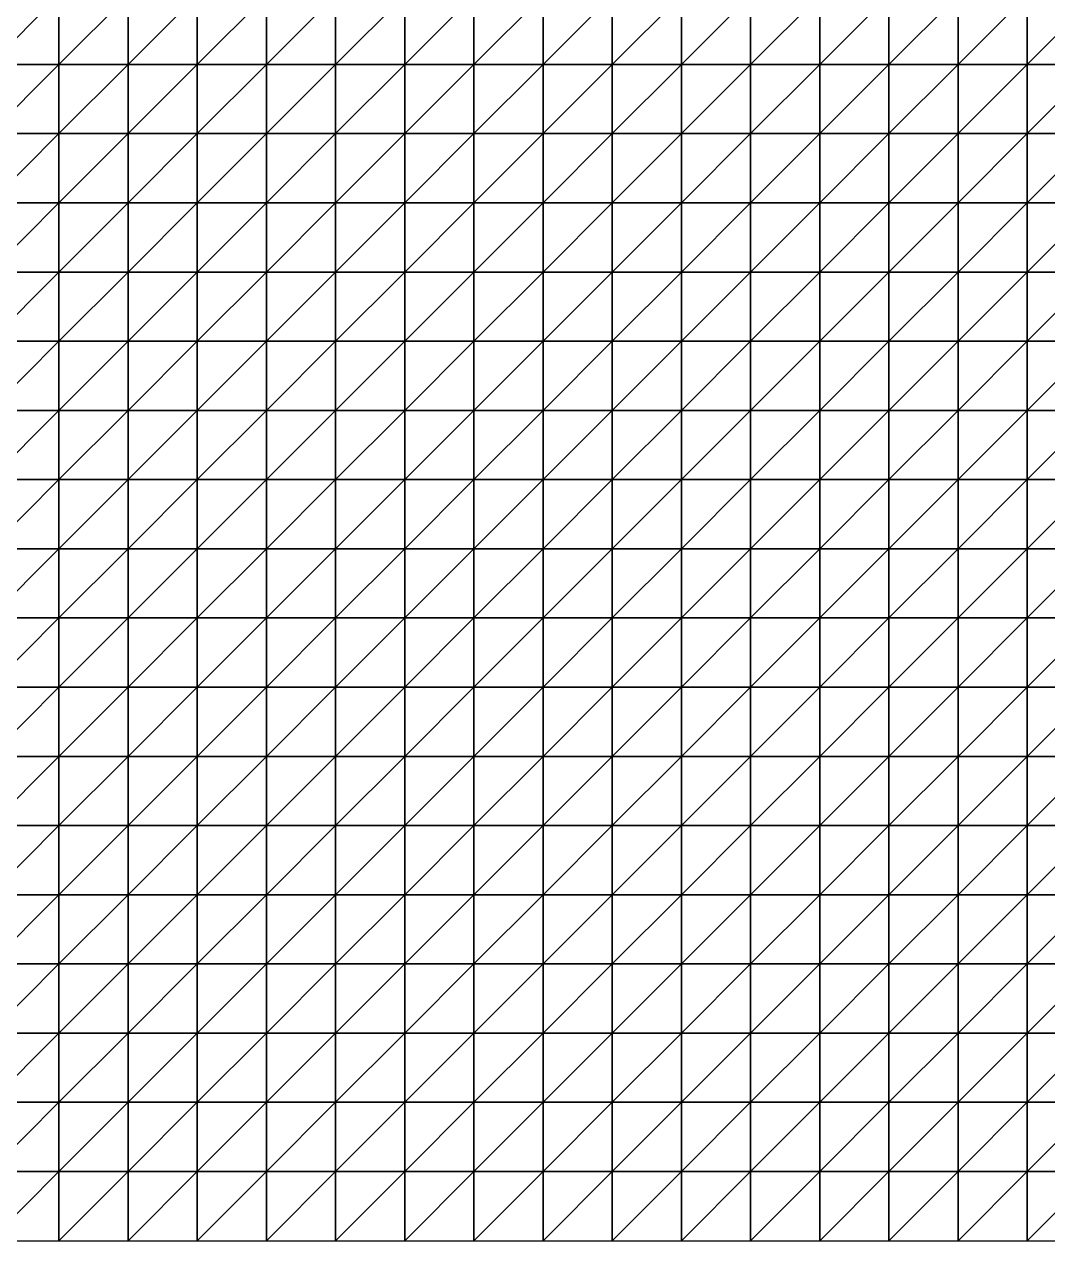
# Model space of a CAD drawing. Header units: metres. Extents: x -3 to 3, y -3 to 3.
# Drawn here: x 1.212 to 2.109, y -3 to -1.935 of the extents above; entities that cross this region are included whole.
import ezdxf

# ---------------------------------------------------------------- set-up
doc = ezdxf.new("R2010")
doc.units = ezdxf.units.M

msp = doc.modelspace()

# ---------------------------------------------------------------- meshes
at = {"color": 255}
mesh = msp.add_polyface(dxfattribs=at)
corners = [(1.1212, -2.0303, -0.3064), (1.1818, -2.0303, -0.2637), (1.1818, -1.9697, -0.2867), (1.1212, -1.9697, -0.3336), (1.1818, -1.9091, -0.3075), (1.1212, -1.9091, -0.3583), (1.1818, -1.8485, -0.3251), (1.2424, -2.0303, -0.2247), (1.2424, -1.9697, -0.244), (1.2424, -1.9091, -0.2612), (1.2424, -1.8485, -0.2755), (1.2424, -2.0909, -0.2043), (1.303, -2.0909, -0.1727), (1.303, -2.0303, -0.1897), (1.303, -1.9697, -0.2055), (1.303, -1.9091, -0.2195), (1.303, -1.8485, -0.2309), (1.3636, -2.0909, -0.1445), (1.3636, -2.0303, -0.1585), (1.3636, -1.9697, -0.1714), (1.3636, -1.9091, -0.1826), (1.3636, -1.8485, -0.1915), (1.4242, -2.0909, -0.1198), (1.4242, -2.0303, -0.1311), (1.4242, -1.9697, -0.1414), (1.4242, -1.9091, -0.1502), (1.4242, -1.8485, -0.1569), (1.4848, -2.0909, -0.0983), (1.4848, -2.0303, -0.1073), (1.4848, -1.9697, -0.1154), (1.4848, -1.9091, -0.1222), (1.1818, -2.0909, -0.2394), (1.5455, -2.0303, -0.0869), (1.5455, -1.9697, -0.0932), (1.5455, -1.9091, -0.0982)]
mesh.append_faces([[corners[k] for k in face] for face in [(0, 1, 2), (3, 2, 4), (1, 7, 8), (2, 8, 9), (4, 9, 10), (11, 12, 13), (7, 13, 14), (8, 14, 15), (9, 15, 16), (12, 17, 18), (13, 18, 19), (14, 19, 20), (15, 20, 21), (17, 22, 23), (18, 23, 24), (19, 24, 25), (20, 25, 26), (24, 29, 30), (31, 7, 1), (1, 8, 2), (2, 9, 4), (11, 13, 7), (7, 14, 8), (8, 15, 9), (12, 18, 13), (13, 19, 14), (14, 20, 15), (17, 23, 18), (18, 24, 19), (19, 25, 20), (23, 29, 24), (24, 30, 25)]], dxfattribs={"color": 4})
mesh.append_faces([[corners[k] for k in face] for face in [(22, 27, 28), (23, 28, 29), (22, 28, 23), (27, 32, 28), (28, 33, 29), (29, 34, 30)]], dxfattribs={"color": 120})
mesh.append_faces([[corners[k] for k in face] for face in [(5, 4, 6)]], dxfattribs={"color": 140})
mesh = msp.add_polyface(dxfattribs=at)
corners = [(1.4848, -2.0303, -0.1073), (1.5455, -2.0303, -0.0869), (1.5455, -1.9697, -0.0932), (1.4848, -1.9697, -0.1154), (1.5455, -1.9091, -0.0982), (1.4848, -1.9091, -0.1222), (1.5455, -1.8485, -0.1016), (1.6061, -2.0303, -0.0696), (1.6061, -1.9697, -0.0744), (1.6061, -1.9091, -0.078), (1.6061, -1.8485, -0.0802), (1.6667, -2.0303, -0.0551), (1.6667, -1.9697, -0.0586), (1.6667, -1.9091, -0.0612), (1.6667, -1.8485, -0.0625), (1.7273, -2.0303, -0.0432), (1.7273, -1.9697, -0.0457), (1.7273, -1.9091, -0.0473), (1.7273, -1.8485, -0.0479), (1.7879, -2.0303, -0.0334), (1.7879, -1.9697, -0.0351), (1.7879, -1.9091, -0.0361), (1.7879, -1.8485, -0.0361), (1.8485, -2.0303, -0.0255), (1.8485, -1.9697, -0.0266), (1.8485, -1.9091, -0.0271), (1.8485, -1.8485, -0.0268), (1.6667, -2.0909, -0.051), (1.7273, -2.0909, -0.0401), (1.7879, -2.0909, -0.0311), (1.8485, -2.0909, -0.0239), (1.9091, -2.0303, -0.0192), (1.9091, -1.9697, -0.0198), (1.9091, -1.9091, -0.02)]
mesh.append_faces([[corners[k] for k in face] for face in [(15, 19, 20), (16, 20, 21), (19, 23, 24), (20, 24, 25), (21, 25, 26), (28, 19, 15), (29, 23, 19), (19, 24, 20), (20, 25, 21), (30, 31, 23), (23, 32, 24), (24, 33, 25)]], dxfattribs={"color": 111})
mesh.append_faces([[corners[k] for k in face] for face in [(0, 1, 2), (3, 2, 4), (5, 4, 6), (1, 7, 8), (2, 8, 9), (4, 9, 10), (7, 11, 12), (8, 12, 13), (9, 13, 14), (11, 15, 16), (12, 16, 17), (13, 17, 18), (17, 21, 22), (1, 8, 2), (2, 9, 4), (4, 10, 6), (7, 12, 8), (8, 13, 9), (9, 14, 10), (27, 15, 11), (11, 16, 12), (12, 17, 13), (13, 18, 14), (15, 20, 16), (16, 21, 17), (17, 22, 18)]], dxfattribs={"color": 120})
mesh = msp.add_polyface(dxfattribs=at)
corners = [(1.8485, -2.0303, -0.0255), (1.9091, -2.0303, -0.0192), (1.9091, -1.9697, -0.0198), (1.8485, -1.9697, -0.0266), (1.9091, -1.9091, -0.02), (1.8485, -1.9091, -0.0271), (1.9091, -1.8485, -0.0194), (1.9697, -2.0303, -0.0142), (1.9697, -1.9697, -0.0146), (1.9697, -1.9091, -0.0145), (1.9697, -1.8485, -0.0138), (2.0303, -2.0303, -0.0104), (2.0303, -1.9697, -0.0105), (2.0303, -1.9091, -0.0102), (2.0303, -1.8485, -0.0095), (2.0303, -2.0909, -0.01), (2.0909, -2.0909, -0.0072), (2.0909, -2.0303, -0.0074), (2.0909, -1.9697, -0.0074), (2.0909, -1.9091, -0.007), (2.0909, -1.8485, -0.0063), (2.1515, -2.0909, -0.0051), (2.1515, -2.0303, -0.0052), (2.1515, -1.9697, -0.0051), (2.1515, -1.9091, -0.0047), (2.1515, -1.8485, -0.0039), (2.2121, -2.0909, -0.0036), (2.2121, -2.0303, -0.0036), (2.2121, -1.9697, -0.0034), (2.2121, -1.9091, -0.003), (2.2121, -1.8485, -0.0023), (1.9091, -2.0909, -0.0181), (1.9697, -2.0909, -0.0135), (2.2727, -2.0303, -0.0024), (2.2727, -1.9697, -0.0022), (2.2727, -1.9091, -0.0018)]
mesh.append_faces([[corners[k] for k in face] for face in [(0, 1, 2), (3, 2, 4), (5, 4, 6), (1, 7, 8), (2, 8, 9), (4, 9, 10), (7, 11, 12), (8, 12, 13), (9, 13, 14), (15, 16, 17), (11, 17, 18), (12, 18, 19), (13, 19, 20), (16, 21, 22), (17, 22, 23), (18, 23, 24), (19, 24, 25), (21, 26, 27), (22, 27, 28), (23, 28, 29), (24, 29, 30), (31, 7, 1), (1, 8, 2), (2, 9, 4), (32, 11, 7), (7, 12, 8), (8, 13, 9), (15, 17, 11), (11, 18, 12), (12, 19, 13), (16, 22, 17), (17, 23, 18), (18, 24, 19), (21, 27, 22), (22, 28, 23), (23, 29, 24), (26, 33, 27), (27, 34, 28), (28, 35, 29)]], dxfattribs={"color": 111})
mesh = msp.add_polyface(dxfattribs=at)
corners = [(1.1212, -2.2727, -0.1927), (1.1818, -2.2727, -0.1664), (1.1818, -2.2121, -0.1901), (1.1212, -2.2121, -0.2203), (1.1818, -2.1515, -0.2146), (1.1212, -2.1515, -0.2489), (1.1818, -2.0909, -0.2394), (1.1212, -2.0909, -0.2778), (1.1818, -2.0303, -0.2637), (1.2424, -2.2727, -0.1424), (1.2424, -2.2121, -0.1625), (1.2424, -2.1515, -0.1834), (1.2424, -2.0909, -0.2043), (1.2424, -2.0303, -0.2247), (1.303, -2.2727, -0.1207), (1.303, -2.2121, -0.1377), (1.303, -2.1515, -0.1552), (1.303, -2.0909, -0.1727), (1.3636, -2.2727, -0.1014), (1.3636, -2.2121, -0.1156), (1.3636, -2.1515, -0.1301), (1.3636, -2.0909, -0.1445), (1.4242, -2.2727, -0.0844), (1.4242, -2.2121, -0.096), (1.4242, -2.1515, -0.108), (1.4242, -2.0909, -0.1198), (1.4848, -2.2727, -0.0696), (1.4848, -2.2121, -0.0791), (1.4848, -2.1515, -0.0887), (1.4848, -2.0909, -0.0983), (1.5455, -2.2121, -0.0645), (1.5455, -2.1515, -0.0722), (1.5455, -2.0909, -0.0798)]
mesh.append_faces([[corners[k] for k in face] for face in [(0, 1, 2), (3, 2, 4), (5, 4, 6), (7, 6, 8), (1, 9, 10), (2, 10, 11), (4, 11, 12), (6, 12, 13), (9, 14, 15), (10, 15, 16), (11, 16, 17), (15, 19, 20), (16, 20, 21), (1, 10, 2), (2, 11, 4), (4, 12, 6), (9, 15, 10), (10, 16, 11), (11, 17, 12), (14, 19, 15), (15, 20, 16), (16, 21, 17), (20, 25, 21)]], dxfattribs={"color": 4})
mesh.append_faces([[corners[k] for k in face] for face in [(14, 18, 19), (18, 22, 23), (19, 23, 24), (20, 24, 25), (22, 26, 27), (23, 27, 28), (24, 28, 29), (18, 23, 19), (19, 24, 20), (22, 27, 23), (23, 28, 24), (24, 29, 25), (26, 30, 27), (27, 31, 28), (28, 32, 29)]], dxfattribs={"color": 120})
mesh = msp.add_polyface(dxfattribs=at)
corners = [(1.4848, -2.2121, -0.0791), (1.5455, -2.2121, -0.0645), (1.5455, -2.1515, -0.0722), (1.4848, -2.1515, -0.0887), (1.5455, -2.0909, -0.0798), (1.4848, -2.0909, -0.0983), (1.5455, -2.0303, -0.0869), (1.6061, -2.2121, -0.052), (1.6061, -2.1515, -0.0582), (1.6061, -2.0909, -0.0641), (1.6061, -2.0303, -0.0696), (1.6667, -2.2121, -0.0416), (1.6667, -2.1515, -0.0464), (1.6667, -2.0909, -0.051), (1.6667, -2.0303, -0.0551), (1.7273, -2.2121, -0.0328), (1.7273, -2.1515, -0.0366), (1.7273, -2.0909, -0.0401), (1.7273, -2.0303, -0.0432), (1.7879, -2.2121, -0.0257), (1.7879, -2.1515, -0.0285), (1.7879, -2.0909, -0.0311), (1.7879, -2.0303, -0.0334), (1.8485, -2.2121, -0.0199), (1.8485, -2.1515, -0.022), (1.8485, -2.0909, -0.0239), (1.8485, -2.0303, -0.0255), (1.5455, -2.2727, -0.0568), (1.6061, -2.2727, -0.0459), (1.6667, -2.2727, -0.0367), (1.7273, -2.2727, -0.0291), (1.7879, -2.2727, -0.0228), (1.8485, -2.2727, -0.0177), (1.9091, -2.2121, -0.0152), (1.9091, -2.1515, -0.0167), (1.9091, -2.0909, -0.0181)]
mesh.append_faces([[corners[k] for k in face] for face in [(11, 15, 16), (15, 19, 20), (16, 20, 21), (17, 21, 22), (19, 23, 24), (20, 24, 25), (21, 25, 26), (29, 15, 11), (30, 19, 15), (15, 20, 16), (16, 21, 17), (31, 23, 19), (19, 24, 20), (20, 25, 21), (32, 33, 23), (23, 34, 24), (24, 35, 25)]], dxfattribs={"color": 111})
mesh.append_faces([[corners[k] for k in face] for face in [(0, 1, 2), (3, 2, 4), (5, 4, 6), (1, 7, 8), (2, 8, 9), (4, 9, 10), (7, 11, 12), (8, 12, 13), (9, 13, 14), (12, 16, 17), (13, 17, 18), (27, 7, 1), (1, 8, 2), (2, 9, 4), (4, 10, 6), (28, 11, 7), (7, 12, 8), (8, 13, 9), (9, 14, 10), (11, 16, 12), (12, 17, 13)]], dxfattribs={"color": 120})
mesh = msp.add_polyface(dxfattribs=at)
corners = [(1.8485, -2.2121, -0.0199), (1.9091, -2.2121, -0.0152), (1.9091, -2.1515, -0.0167), (1.8485, -2.1515, -0.022), (1.9091, -2.0909, -0.0181), (1.8485, -2.0909, -0.0239), (1.9091, -2.0303, -0.0192), (1.9091, -2.2727, -0.0136), (1.9697, -2.2727, -0.0103), (1.9697, -2.2121, -0.0115), (1.9697, -2.1515, -0.0126), (1.9697, -2.0909, -0.0135), (1.9697, -2.0303, -0.0142), (2.0303, -2.2727, -0.0077), (2.0303, -2.2121, -0.0086), (2.0303, -2.1515, -0.0093), (2.0303, -2.0909, -0.01), (2.0303, -2.0303, -0.0104), (2.0909, -2.2727, -0.0057), (2.0909, -2.2121, -0.0063), (2.0909, -2.1515, -0.0068), (2.0909, -2.0909, -0.0072), (2.1515, -2.2727, -0.0042), (2.1515, -2.2121, -0.0046), (2.1515, -2.1515, -0.0049), (2.1515, -2.0909, -0.0051), (2.2121, -2.2727, -0.003), (2.2121, -2.2121, -0.0033), (2.2121, -2.1515, -0.0035), (2.2121, -2.0909, -0.0036), (2.2727, -2.2121, -0.0023), (2.2727, -2.1515, -0.0024), (2.2727, -2.0909, -0.0024)]
mesh.append_faces([[corners[k] for k in face] for face in [(0, 1, 2), (3, 2, 4), (5, 4, 6), (7, 8, 9), (1, 9, 10), (2, 10, 11), (4, 11, 12), (8, 13, 14), (9, 14, 15), (10, 15, 16), (11, 16, 17), (13, 18, 19), (14, 19, 20), (15, 20, 21), (18, 22, 23), (19, 23, 24), (20, 24, 25), (22, 26, 27), (23, 27, 28), (24, 28, 29), (7, 9, 1), (1, 10, 2), (2, 11, 4), (8, 14, 9), (9, 15, 10), (10, 16, 11), (13, 19, 14), (14, 20, 15), (15, 21, 16), (18, 23, 19), (19, 24, 20), (20, 25, 21), (22, 27, 23), (23, 28, 24), (24, 29, 25), (26, 30, 27), (27, 31, 28), (28, 32, 29)]], dxfattribs={"color": 111})
mesh = msp.add_polyface(dxfattribs=at)
corners = [(1.4848, -2.3939, -0.0519), (1.5455, -2.3939, -0.0425), (1.5455, -2.3333, -0.0494), (1.4848, -2.3333, -0.0604), (1.5455, -2.2727, -0.0568), (1.4848, -2.2727, -0.0696), (1.5455, -2.2121, -0.0645), (1.6061, -2.3939, -0.0344), (1.6061, -2.3333, -0.04), (1.6061, -2.2727, -0.0459), (1.6061, -2.2121, -0.052), (1.6667, -2.3939, -0.0276), (1.6667, -2.3333, -0.032), (1.6667, -2.2727, -0.0367), (1.6667, -2.2121, -0.0416), (1.6667, -2.4545, -0.0235), (1.7273, -2.4545, -0.0187), (1.7273, -2.3939, -0.0219), (1.7273, -2.3333, -0.0254), (1.7273, -2.2727, -0.0291), (1.7273, -2.2121, -0.0328), (1.7879, -2.4545, -0.0147), (1.7879, -2.3939, -0.0173), (1.7879, -2.3333, -0.02), (1.7879, -2.2727, -0.0228), (1.7879, -2.2121, -0.0257), (1.8485, -2.4545, -0.0115), (1.8485, -2.3939, -0.0134), (1.8485, -2.3333, -0.0155), (1.8485, -2.2727, -0.0177), (1.8485, -2.2121, -0.0199), (1.5455, -2.4545, -0.0361), (1.6061, -2.4545, -0.0293), (1.9091, -2.3939, -0.0104), (1.9091, -2.3333, -0.0119), (1.9091, -2.2727, -0.0136)]
mesh.append_faces([[corners[k] for k in face] for face in [(1, 7, 8), (7, 11, 12), (8, 12, 13), (15, 16, 17), (11, 17, 18), (12, 18, 19), (13, 19, 20), (16, 21, 22), (17, 22, 23), (18, 23, 24), (19, 24, 25), (21, 26, 27), (22, 27, 28), (23, 28, 29), (24, 29, 30), (31, 7, 1), (32, 11, 7), (7, 12, 8), (15, 17, 11), (11, 18, 12), (12, 19, 13), (16, 22, 17), (17, 23, 18), (18, 24, 19), (21, 27, 22), (22, 28, 23), (23, 29, 24), (26, 33, 27), (27, 34, 28), (28, 35, 29)]], dxfattribs={"color": 111})
mesh.append_faces([[corners[k] for k in face] for face in [(0, 1, 2), (3, 2, 4), (5, 4, 6), (2, 8, 9), (4, 9, 10), (9, 13, 14), (1, 8, 2), (2, 9, 4), (8, 13, 9)]], dxfattribs={"color": 120})
mesh = msp.add_polyface(dxfattribs=at)
corners = [(1.8485, -2.5758, -0.0081), (1.9091, -2.5758, -0.0063), (1.9091, -2.5152, -0.0075), (1.8485, -2.5152, -0.0097), (1.9091, -2.4545, -0.0089), (1.8485, -2.4545, -0.0115), (1.9091, -2.3939, -0.0104), (1.8485, -2.3939, -0.0134), (1.9091, -2.3333, -0.0119), (1.8485, -2.3333, -0.0155), (1.9091, -2.2727, -0.0136), (1.8485, -2.2727, -0.0177), (1.9091, -2.2121, -0.0152), (1.9091, -2.6364, -0.0052), (1.9697, -2.6364, -0.004), (1.9697, -2.5758, -0.0048), (1.9697, -2.5152, -0.0057), (1.9697, -2.4545, -0.0068), (1.9697, -2.3939, -0.0079), (1.9697, -2.3333, -0.0091), (1.9697, -2.2727, -0.0103), (2.0303, -2.6364, -0.003), (2.0303, -2.5758, -0.0036), (2.0303, -2.5152, -0.0043), (2.0303, -2.4545, -0.0051), (2.0303, -2.3939, -0.006), (2.0303, -2.3333, -0.0068), (2.0303, -2.2727, -0.0077), (2.0909, -2.6364, -0.0023), (2.0909, -2.5758, -0.0027), (2.0909, -2.5152, -0.0032), (2.0909, -2.4545, -0.0038), (2.0909, -2.3939, -0.0044), (2.0909, -2.3333, -0.0051), (2.0909, -2.2727, -0.0057)]
mesh.append_faces([[corners[k] for k in face] for face in [(0, 1, 2), (3, 2, 4), (5, 4, 6), (7, 6, 8), (9, 8, 10), (11, 10, 12), (13, 14, 15), (1, 15, 16), (2, 16, 17), (4, 17, 18), (6, 18, 19), (8, 19, 20), (14, 21, 22), (15, 22, 23), (16, 23, 24), (17, 24, 25), (18, 25, 26), (19, 26, 27), (21, 28, 29), (22, 29, 30), (13, 15, 1), (1, 16, 2), (2, 17, 4), (4, 18, 6), (6, 19, 8), (8, 20, 10), (14, 22, 15), (15, 23, 16), (16, 24, 17), (17, 25, 18), (18, 26, 19), (19, 27, 20), (21, 29, 22), (22, 30, 23), (23, 31, 24), (24, 32, 25), (25, 33, 26), (26, 34, 27)]], dxfattribs={"color": 111})
mesh = msp.add_polyface(dxfattribs=at)
corners = [(1.1212, -2.5758, -0.0837), (1.1818, -2.5758, -0.0724), (1.1818, -2.5152, -0.0874), (1.1212, -2.5152, -0.101), (1.1818, -2.4545, -0.1043), (1.1212, -2.4545, -0.1206), (1.1818, -2.3939, -0.1232), (1.1212, -2.3939, -0.1426), (1.1818, -2.3333, -0.144), (1.1212, -2.3333, -0.1667), (1.1818, -2.2727, -0.1664), (1.1818, -2.6364, -0.0594), (1.2424, -2.6364, -0.0509), (1.2424, -2.5758, -0.0621), (1.2424, -2.5152, -0.0749), (1.2424, -2.4545, -0.0894), (1.2424, -2.3939, -0.1056), (1.2424, -2.3333, -0.1233), (1.2424, -2.2727, -0.1424), (1.303, -2.6364, -0.0433), (1.303, -2.5758, -0.0528), (1.303, -2.5152, -0.0636), (1.303, -2.4545, -0.0759), (1.303, -2.3939, -0.0896), (1.303, -2.3333, -0.1046), (1.303, -2.2727, -0.1207), (1.1212, -2.6364, -0.0686), (1.1212, -2.2727, -0.1927), (1.3636, -2.5758, -0.0445), (1.3636, -2.5152, -0.0536), (1.3636, -2.4545, -0.0639)]
mesh.append_faces([[corners[k] for k in face] for face in [(7, 6, 8), (9, 8, 10), (8, 17, 18), (5, 6, 7), (7, 8, 9), (9, 10, 27), (6, 17, 8), (8, 18, 10), (17, 25, 18)]], dxfattribs={"color": 4})
mesh.append_faces([[corners[k] for k in face] for face in [(0, 1, 2), (3, 2, 4), (5, 4, 6), (11, 12, 13), (1, 13, 14), (2, 14, 15), (4, 15, 16), (6, 16, 17), (12, 19, 20), (13, 20, 21), (14, 21, 22), (15, 22, 23), (16, 23, 24), (17, 24, 25), (26, 1, 0), (0, 2, 3), (3, 4, 5), (11, 13, 1), (1, 14, 2), (2, 15, 4), (4, 16, 6), (12, 20, 13), (13, 21, 14), (14, 22, 15), (15, 23, 16), (16, 24, 17), (19, 28, 20), (20, 29, 21), (21, 30, 22)]], dxfattribs={"color": 120})
mesh = msp.add_polyface(dxfattribs=at)
corners = [(1.303, -2.6364, -0.0433), (1.3636, -2.6364, -0.0365), (1.3636, -2.5758, -0.0445), (1.303, -2.5758, -0.0528), (1.3636, -2.5152, -0.0536), (1.303, -2.5152, -0.0636), (1.3636, -2.4545, -0.0639), (1.303, -2.4545, -0.0759), (1.3636, -2.3939, -0.0754), (1.303, -2.3939, -0.0896), (1.3636, -2.3333, -0.0879), (1.303, -2.3333, -0.1046), (1.3636, -2.2727, -0.1014), (1.4242, -2.6364, -0.0305), (1.4242, -2.5758, -0.0371), (1.4242, -2.5152, -0.0447), (1.4242, -2.4545, -0.0533), (1.4242, -2.3939, -0.0628), (1.4242, -2.3333, -0.0732), (1.4242, -2.2727, -0.0844), (1.4848, -2.6364, -0.0252), (1.4848, -2.5758, -0.0307), (1.4848, -2.5152, -0.037), (1.4848, -2.4545, -0.0441), (1.4848, -2.3939, -0.0519), (1.4848, -2.3333, -0.0604), (1.4848, -2.2727, -0.0696), (1.303, -2.2727, -0.1207), (1.5455, -2.5758, -0.0252), (1.5455, -2.5152, -0.0303), (1.5455, -2.4545, -0.0361), (1.5455, -2.3939, -0.0425), (1.5455, -2.3333, -0.0494), (1.5455, -2.2727, -0.0568)]
mesh.append_faces([[corners[k] for k in face] for face in [(1, 13, 14), (13, 20, 21), (14, 21, 22), (1, 14, 2), (13, 21, 14), (20, 28, 21), (21, 29, 22), (22, 30, 23)]], dxfattribs={"color": 111})
mesh.append_faces([[corners[k] for k in face] for face in [(0, 1, 2), (3, 2, 4), (5, 4, 6), (7, 6, 8), (9, 8, 10), (11, 10, 12), (2, 14, 15), (4, 15, 16), (6, 16, 17), (8, 17, 18), (10, 18, 19), (15, 22, 23), (16, 23, 24), (17, 24, 25), (18, 25, 26), (7, 8, 9), (9, 10, 11), (11, 12, 27), (2, 15, 4), (4, 16, 6), (6, 17, 8), (8, 18, 10), (10, 19, 12), (14, 22, 15), (15, 23, 16), (16, 24, 17), (17, 25, 18), (18, 26, 19), (23, 31, 24), (24, 32, 25), (25, 33, 26)]], dxfattribs={"color": 120})
mesh = msp.add_polyface(dxfattribs=at)
corners = [(2.0303, -2.5152, -0.0043), (2.0909, -2.5152, -0.0032), (2.0909, -2.4545, -0.0038), (2.0303, -2.4545, -0.0051), (2.0909, -2.3939, -0.0044), (2.0303, -2.3939, -0.006), (2.0909, -2.3333, -0.0051), (2.0303, -2.3333, -0.0068), (2.0909, -2.2727, -0.0057), (2.0909, -2.6364, -0.0023), (2.1515, -2.6364, -0.0017), (2.1515, -2.5758, -0.002), (2.0909, -2.5758, -0.0027), (2.1515, -2.5152, -0.0024), (2.1515, -2.4545, -0.0028), (2.1515, -2.3939, -0.0033), (2.1515, -2.3333, -0.0037), (2.1515, -2.2727, -0.0042), (2.2121, -2.6364, -0.0012), (2.2121, -2.5758, -0.0015), (2.2121, -2.5152, -0.0018), (2.2121, -2.4545, -0.0021), (2.2121, -2.3939, -0.0024), (2.2121, -2.3333, -0.0027), (2.2121, -2.2727, -0.003), (2.2727, -2.6364, -0.0009), (2.2727, -2.5758, -0.0011), (2.2727, -2.5152, -0.0013), (2.2727, -2.4545, -0.0015), (2.2727, -2.3939, -0.0017), (2.2727, -2.3333, -0.0019), (2.2727, -2.2727, -0.0021)]
mesh.append_faces([[corners[k] for k in face] for face in [(0, 1, 2), (3, 2, 4), (5, 4, 6), (7, 6, 8), (9, 10, 11), (12, 11, 13), (1, 13, 14), (2, 14, 15), (4, 15, 16), (6, 16, 17), (10, 18, 19), (11, 19, 20), (13, 20, 21), (14, 21, 22), (15, 22, 23), (16, 23, 24), (18, 25, 26), (19, 26, 27), (20, 27, 28), (21, 28, 29), (22, 29, 30), (9, 11, 12), (12, 13, 1), (1, 14, 2), (2, 15, 4), (4, 16, 6), (6, 17, 8), (10, 19, 11), (11, 20, 13), (13, 21, 14), (14, 22, 15), (15, 23, 16), (16, 24, 17), (18, 26, 19), (19, 27, 20), (20, 28, 21), (21, 29, 22), (22, 30, 23), (23, 31, 24)]], dxfattribs={"color": 111})
mesh = msp.add_polyface(dxfattribs=at)
corners = [(1.4848, -2.5758, -0.0307), (1.5455, -2.5758, -0.0252), (1.5455, -2.5152, -0.0303), (1.4848, -2.5152, -0.037), (1.5455, -2.4545, -0.0361), (1.4848, -2.4545, -0.0441), (1.5455, -2.3939, -0.0425), (1.5455, -2.6364, -0.0207), (1.6061, -2.6364, -0.0168), (1.6061, -2.5758, -0.0204), (1.6061, -2.5152, -0.0246), (1.6061, -2.4545, -0.0293), (1.6061, -2.3939, -0.0344), (1.6667, -2.6364, -0.0135), (1.6667, -2.5758, -0.0164), (1.6667, -2.5152, -0.0198), (1.6667, -2.4545, -0.0235), (1.6667, -2.3939, -0.0276), (1.7273, -2.6364, -0.0108), (1.7273, -2.5758, -0.0131), (1.7273, -2.5152, -0.0157), (1.7273, -2.4545, -0.0187), (1.7879, -2.6364, -0.0085), (1.7879, -2.5758, -0.0103), (1.7879, -2.5152, -0.0124), (1.7879, -2.4545, -0.0147), (1.8485, -2.6364, -0.0067), (1.8485, -2.5758, -0.0081), (1.8485, -2.5152, -0.0097), (1.8485, -2.4545, -0.0115), (1.9091, -2.5758, -0.0063), (1.9091, -2.5152, -0.0075), (1.9091, -2.4545, -0.0089)]
mesh.append_faces([[corners[k] for k in face] for face in [(0, 1, 2), (3, 2, 4), (7, 8, 9), (1, 9, 10), (2, 10, 11), (4, 11, 12), (8, 13, 14), (9, 14, 15), (10, 15, 16), (11, 16, 17), (13, 18, 19), (14, 19, 20), (15, 20, 21), (18, 22, 23), (19, 23, 24), (20, 24, 25), (22, 26, 27), (23, 27, 28), (24, 28, 29), (7, 9, 1), (1, 10, 2), (2, 11, 4), (8, 14, 9), (9, 15, 10), (10, 16, 11), (13, 19, 14), (14, 20, 15), (15, 21, 16), (18, 23, 19), (19, 24, 20), (20, 25, 21), (22, 27, 23), (23, 28, 24), (24, 29, 25), (26, 30, 27), (27, 31, 28), (28, 32, 29)]], dxfattribs={"color": 111})
mesh.append_faces([[corners[k] for k in face] for face in [(5, 4, 6)]], dxfattribs={"color": 120})
mesh = msp.add_polyface(dxfattribs=at)
corners = [(1.1212, -3, -0.0169), (1.1818, -3, -0.0147), (1.1818, -2.9394, -0.019), (1.1212, -2.9394, -0.0219), (1.1818, -2.8788, -0.0243), (1.1212, -2.8788, -0.0281), (1.1818, -2.8182, -0.0308), (1.1212, -2.8182, -0.0356), (1.1818, -2.7576, -0.0387), (1.1212, -2.7576, -0.0448), (1.1818, -2.697, -0.0482), (1.1212, -2.697, -0.0557), (1.1818, -2.6364, -0.0594), (1.1212, -2.6364, -0.0686), (1.1818, -2.5758, -0.0724), (1.2424, -3, -0.0126), (1.2424, -2.9394, -0.0163), (1.2424, -2.8788, -0.0209), (1.2424, -2.8182, -0.0265), (1.2424, -2.7576, -0.0332), (1.2424, -2.697, -0.0414), (1.2424, -2.6364, -0.0509), (1.303, -3, -0.0107), (1.303, -2.9394, -0.0138), (1.303, -2.8788, -0.0177), (1.303, -2.8182, -0.0225), (1.303, -2.7576, -0.0283), (1.303, -2.697, -0.0352), (1.303, -2.6364, -0.0433), (1.3636, -2.9394, -0.0117), (1.3636, -2.8788, -0.015), (1.3636, -2.8182, -0.019), (1.3636, -2.7576, -0.0238)]
mesh.append_faces([[corners[k] for k in face] for face in [(0, 1, 2), (3, 2, 4), (5, 4, 6), (7, 6, 8), (1, 15, 16), (2, 16, 17), (4, 17, 18), (6, 18, 19), (8, 19, 20), (15, 22, 23), (16, 23, 24), (17, 24, 25), (18, 25, 26), (19, 26, 27), (1, 16, 2), (2, 17, 4), (4, 18, 6), (6, 19, 8), (15, 23, 16), (16, 24, 17), (17, 25, 18), (18, 26, 19), (19, 27, 20), (22, 29, 23), (23, 30, 24), (24, 31, 25), (25, 32, 26)]], dxfattribs={"color": 111})
mesh.append_faces([[corners[k] for k in face] for face in [(9, 8, 10), (11, 10, 12), (13, 12, 14), (10, 20, 21), (20, 27, 28), (7, 8, 9), (9, 10, 11), (11, 12, 13), (8, 20, 10), (10, 21, 12), (20, 28, 21)]], dxfattribs={"color": 120})
mesh = msp.add_polyface(dxfattribs=at)
corners = [(1.4848, -3, -0.0062), (1.5455, -3, -0.0051), (1.5455, -2.9394, -0.0066), (1.4848, -2.9394, -0.0081), (1.5455, -2.8788, -0.0085), (1.4848, -2.8788, -0.0104), (1.5455, -2.8182, -0.0108), (1.4848, -2.8182, -0.0131), (1.5455, -2.7576, -0.0135), (1.4848, -2.7576, -0.0165), (1.5455, -2.697, -0.0168), (1.4848, -2.697, -0.0205), (1.5455, -2.6364, -0.0207), (1.4848, -2.6364, -0.0252), (1.5455, -2.5758, -0.0252), (1.6061, -3, -0.0042), (1.6061, -2.9394, -0.0054), (1.6061, -2.8788, -0.0069), (1.6061, -2.8182, -0.0088), (1.6061, -2.7576, -0.011), (1.6061, -2.697, -0.0137), (1.6061, -2.6364, -0.0168), (1.6667, -3, -0.0034), (1.6667, -2.9394, -0.0043), (1.6667, -2.8788, -0.0056), (1.6667, -2.8182, -0.0071), (1.6667, -2.7576, -0.0089), (1.6667, -2.697, -0.011), (1.6667, -2.6364, -0.0135), (1.7273, -3, -0.0027), (1.7273, -2.9394, -0.0035), (1.7273, -2.8788, -0.0044), (1.7273, -2.8182, -0.0056), (1.7273, -2.7576, -0.0071), (1.7273, -2.697, -0.0088), (1.7273, -2.6364, -0.0108)]
mesh.append_faces([[corners[k] for k in face] for face in [(0, 1, 2), (3, 2, 4), (5, 4, 6), (7, 6, 8), (9, 8, 10), (11, 10, 12), (13, 12, 14), (1, 15, 16), (2, 16, 17), (4, 17, 18), (6, 18, 19), (8, 19, 20), (10, 20, 21), (15, 22, 23), (16, 23, 24), (17, 24, 25), (18, 25, 26), (19, 26, 27), (20, 27, 28), (22, 29, 30), (1, 16, 2), (2, 17, 4), (4, 18, 6), (6, 19, 8), (8, 20, 10), (10, 21, 12), (15, 23, 16), (16, 24, 17), (17, 25, 18), (18, 26, 19), (19, 27, 20), (20, 28, 21), (22, 30, 23), (23, 31, 24), (24, 32, 25), (25, 33, 26), (26, 34, 27), (27, 35, 28)]], dxfattribs={"color": 111})
mesh = msp.add_polyface(dxfattribs=at)
corners = [(1.8485, -2.8182, -0.0035), (1.9091, -2.8182, -0.0027), (1.9091, -2.7576, -0.0034), (1.8485, -2.7576, -0.0044), (1.9091, -2.697, -0.0042), (1.8485, -2.697, -0.0054), (1.9091, -2.6364, -0.0052), (1.8485, -2.6364, -0.0067), (1.9091, -2.5758, -0.0063), (1.9091, -3, -0.0013), (1.9697, -3, -0.001), (1.9697, -2.9394, -0.0013), (1.9091, -2.9394, -0.0017), (1.9697, -2.8788, -0.0016), (1.9091, -2.8788, -0.0021), (1.9697, -2.8182, -0.0021), (1.9697, -2.7576, -0.0026), (1.9697, -2.697, -0.0032), (1.9697, -2.6364, -0.004), (2.0303, -3, -0.0008), (2.0303, -2.9394, -0.001), (2.0303, -2.8788, -0.0012), (2.0303, -2.8182, -0.0016), (2.0303, -2.7576, -0.002), (2.0303, -2.697, -0.0024), (2.0303, -2.6364, -0.003), (2.0909, -3, -0.0006), (2.0909, -2.9394, -0.0007), (2.0909, -2.8788, -0.0009), (2.0909, -2.8182, -0.0012), (2.0909, -2.7576, -0.0015), (2.0909, -2.697, -0.0018), (2.0909, -2.6364, -0.0023)]
mesh.append_faces([[corners[k] for k in face] for face in [(0, 1, 2), (3, 2, 4), (5, 4, 6), (7, 6, 8), (9, 10, 11), (12, 11, 13), (14, 13, 15), (1, 15, 16), (2, 16, 17), (4, 17, 18), (10, 19, 20), (11, 20, 21), (13, 21, 22), (15, 22, 23), (16, 23, 24), (17, 24, 25), (19, 26, 27), (20, 27, 28), (21, 28, 29), (22, 29, 30), (9, 11, 12), (12, 13, 14), (14, 15, 1), (1, 16, 2), (2, 17, 4), (4, 18, 6), (10, 20, 11), (11, 21, 13), (13, 22, 15), (15, 23, 16), (16, 24, 17), (17, 25, 18), (19, 27, 20), (20, 28, 21), (21, 29, 22), (22, 30, 23), (23, 31, 24), (24, 32, 25)]], dxfattribs={"color": 111})
mesh = msp.add_polyface(dxfattribs=at)
corners = [(1.303, -3, -0.0107), (1.3636, -3, -0.009), (1.3636, -2.9394, -0.0117), (1.303, -2.9394, -0.0138), (1.3636, -2.8788, -0.015), (1.303, -2.8788, -0.0177), (1.3636, -2.8182, -0.019), (1.303, -2.8182, -0.0225), (1.3636, -2.7576, -0.0238), (1.303, -2.7576, -0.0283), (1.3636, -2.697, -0.0296), (1.303, -2.697, -0.0352), (1.3636, -2.6364, -0.0365), (1.4242, -3, -0.0075), (1.4242, -2.9394, -0.0098), (1.4242, -2.8788, -0.0125), (1.4242, -2.8182, -0.0159), (1.4242, -2.7576, -0.0199), (1.4242, -2.697, -0.0248), (1.4242, -2.6364, -0.0305), (1.4848, -3, -0.0062), (1.4848, -2.9394, -0.0081), (1.4848, -2.8788, -0.0104), (1.4848, -2.8182, -0.0131), (1.4848, -2.7576, -0.0165), (1.4848, -2.697, -0.0205), (1.4848, -2.6364, -0.0252), (1.303, -2.6364, -0.0433), (1.5455, -2.9394, -0.0066), (1.5455, -2.8788, -0.0085), (1.5455, -2.8182, -0.0108), (1.5455, -2.7576, -0.0135), (1.5455, -2.697, -0.0168), (1.5455, -2.6364, -0.0207)]
mesh.append_faces([[corners[k] for k in face] for face in [(0, 1, 2), (3, 2, 4), (5, 4, 6), (7, 6, 8), (9, 8, 10), (11, 10, 12), (1, 13, 14), (2, 14, 15), (4, 15, 16), (6, 16, 17), (8, 17, 18), (10, 18, 19), (13, 20, 21), (14, 21, 22), (15, 22, 23), (16, 23, 24), (17, 24, 25), (18, 25, 26), (9, 10, 11), (11, 12, 27), (1, 14, 2), (2, 15, 4), (4, 16, 6), (6, 17, 8), (8, 18, 10), (10, 19, 12), (13, 21, 14), (14, 22, 15), (15, 23, 16), (16, 24, 17), (17, 25, 18), (18, 26, 19), (20, 28, 21), (21, 29, 22), (22, 30, 23), (23, 31, 24), (24, 32, 25), (25, 33, 26)]], dxfattribs={"color": 111})
mesh = msp.add_polyface(dxfattribs=at)
corners = [(1.6667, -2.9394, -0.0043), (1.7273, -2.9394, -0.0035), (1.7273, -2.8788, -0.0044), (1.6667, -2.8788, -0.0056), (1.7273, -2.8182, -0.0056), (1.6667, -2.8182, -0.0071), (1.7273, -2.7576, -0.0071), (1.6667, -2.7576, -0.0089), (1.7273, -2.697, -0.0088), (1.6667, -2.697, -0.011), (1.7273, -2.6364, -0.0108), (1.7273, -3, -0.0027), (1.7879, -3, -0.0021), (1.7879, -2.9394, -0.0027), (1.7879, -2.8788, -0.0035), (1.7879, -2.8182, -0.0045), (1.7879, -2.7576, -0.0056), (1.7879, -2.697, -0.0069), (1.7879, -2.6364, -0.0085), (1.8485, -3, -0.0017), (1.8485, -2.9394, -0.0021), (1.8485, -2.8788, -0.0028), (1.8485, -2.8182, -0.0035), (1.8485, -2.7576, -0.0044), (1.8485, -2.697, -0.0054), (1.8485, -2.6364, -0.0067), (1.9091, -3, -0.0013), (1.9091, -2.9394, -0.0017), (1.9091, -2.8788, -0.0021), (1.9091, -2.8182, -0.0027), (1.9091, -2.7576, -0.0034), (1.9091, -2.697, -0.0042), (1.9091, -2.6364, -0.0052)]
mesh.append_faces([[corners[k] for k in face] for face in [(0, 1, 2), (3, 2, 4), (5, 4, 6), (7, 6, 8), (9, 8, 10), (11, 12, 13), (1, 13, 14), (2, 14, 15), (4, 15, 16), (6, 16, 17), (8, 17, 18), (12, 19, 20), (13, 20, 21), (14, 21, 22), (15, 22, 23), (16, 23, 24), (17, 24, 25), (19, 26, 27), (20, 27, 28), (21, 28, 29), (11, 13, 1), (1, 14, 2), (2, 15, 4), (4, 16, 6), (6, 17, 8), (8, 18, 10), (12, 20, 13), (13, 21, 14), (14, 22, 15), (15, 23, 16), (16, 24, 17), (17, 25, 18), (19, 27, 20), (20, 28, 21), (21, 29, 22), (22, 30, 23), (23, 31, 24), (24, 32, 25)]], dxfattribs={"color": 111})
mesh = msp.add_polyface(dxfattribs=at)
corners = [(2.0303, -2.7576, -0.002), (2.0909, -2.7576, -0.0015), (2.0909, -2.697, -0.0018), (2.0303, -2.697, -0.0024), (2.0909, -2.6364, -0.0023), (2.0909, -3, -0.0006), (2.1515, -3, -0.0004), (2.1515, -2.9394, -0.0005), (2.0909, -2.9394, -0.0007), (2.1515, -2.8788, -0.0007), (2.0909, -2.8788, -0.0009), (2.1515, -2.8182, -0.0009), (2.0909, -2.8182, -0.0012), (2.1515, -2.7576, -0.0011), (2.1515, -2.697, -0.0014), (2.1515, -2.6364, -0.0017), (2.2121, -3, -0.0003), (2.2121, -2.9394, -0.0004), (2.2121, -2.8788, -0.0005), (2.2121, -2.8182, -0.0006), (2.2121, -2.7576, -0.0008), (2.2121, -2.697, -0.001), (2.2121, -2.6364, -0.0012), (2.2727, -3, -0.0002), (2.2727, -2.9394, -0.0003), (2.2727, -2.8788, -0.0004), (2.2727, -2.8182, -0.0005), (2.2727, -2.7576, -0.0006), (2.2727, -2.697, -0.0007), (2.2727, -2.6364, -0.0009)]
mesh.append_faces([[corners[k] for k in face] for face in [(0, 1, 2), (3, 2, 4), (5, 6, 7), (8, 7, 9), (10, 9, 11), (12, 11, 13), (1, 13, 14), (2, 14, 15), (6, 16, 17), (7, 17, 18), (9, 18, 19), (11, 19, 20), (13, 20, 21), (14, 21, 22), (16, 23, 24), (17, 24, 25), (18, 25, 26), (19, 26, 27), (20, 27, 28), (21, 28, 29), (5, 7, 8), (8, 9, 10), (10, 11, 12), (12, 13, 1), (1, 14, 2), (2, 15, 4), (6, 17, 7), (7, 18, 9), (9, 19, 11), (11, 20, 13), (13, 21, 14), (14, 22, 15), (16, 24, 17), (17, 25, 18), (18, 26, 19), (19, 27, 20), (20, 28, 21), (21, 29, 22)]], dxfattribs={"color": 111})

doc.saveas('drawing.dxf')
